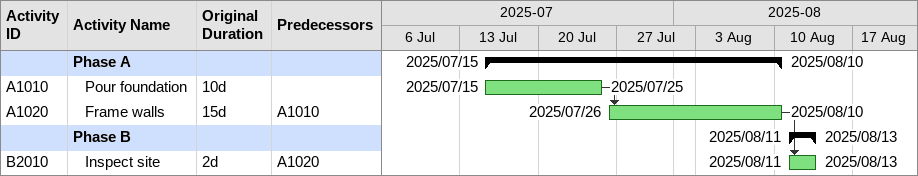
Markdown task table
| ID | Level | Task | Original duration | Start | Finish | Predecessors |
|---|---|---|---|---|---|---|
|  | 1 | **Phase A** |  | 2025-07-15 | 2025-08-10 |  |
| A1010 | 2 | Pour foundation | 10d | 2025-07-15 | 2025-07-25 |  |
| A1020 | 2 | Frame walls | 15d | 2025-07-26 | 2025-08-10 | A1010 |
|  | 1 | **Phase B** |  | 2025-08-11 | 2025-08-13 |  |
| B2010 | 2 | Inspect site | 2d | 2025-08-11 | 2025-08-13 | A1020 |
